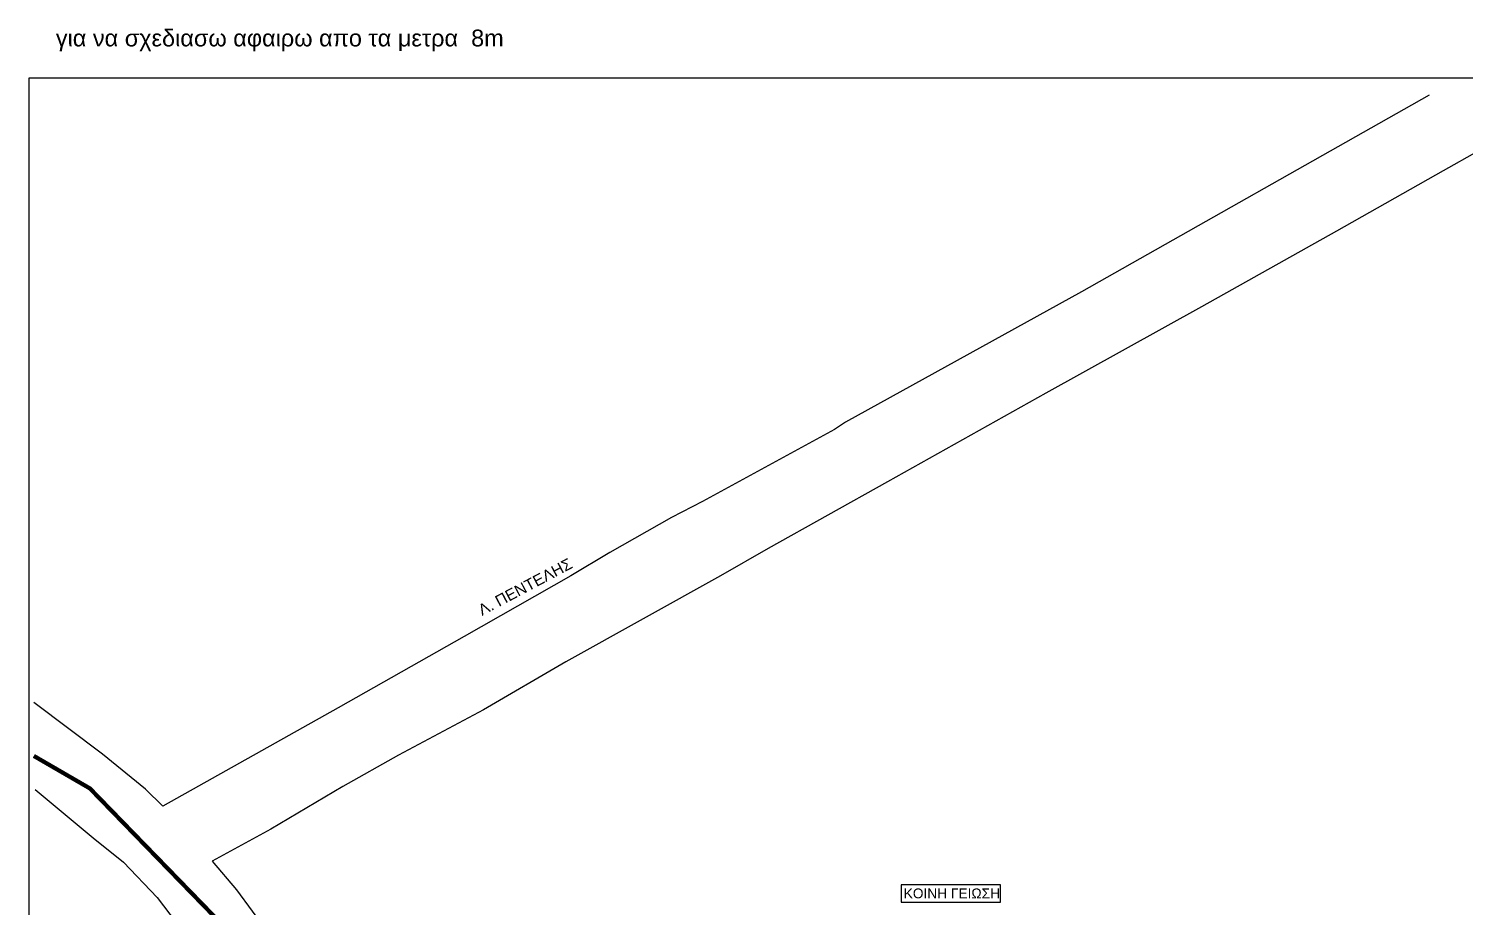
# Model space of a CAD drawing. Header units: millimetres. Extents: x 645 to 3057, y 900 to 1793.
# Drawn here: x 645 to 1158, y 1472 to 1786 of the extents above; entities that cross this region are included whole.
import ezdxf

# ---------------------------------------------------------------- set-up
doc = ezdxf.new("R2010")
doc.units = ezdxf.units.MM
doc.linetypes.add('ACAD_ISO04W100', pattern=[30, 24, -3, 0, -3])
doc.layers.add('Επιγραφές - Σχήματα', color=7, linetype='Continuous')
doc.layers.add('Υπόβαθρο ΔΕΗ', color=7, linetype='Continuous')
doc.styles.get("Standard").update_dxf_attribs({"font": 'arial.ttf'})

msp = doc.modelspace()

# ---------------------------------------------------------------- linework, layer by layer
at = {"layer": 'Επιγραφές - Σχήματα'}
msp.add_lwpolyline([(644.94827, 917.56325), (2950.19274, 916.21517), (2950.19274, 1768.24265), (644.94827, 1768.24265)], close=True, dxfattribs=at)
at = {"layer": 'Επιγραφές - Σχήματα', "color": 190}
msp.add_lwpolyline([(956.2167, 1474.12833), (991.72897, 1474.12833), (991.72897, 1480.30306), (956.2167, 1480.30306)], close=True, dxfattribs=at)
at = {"layer": 'Υπόβαθρο ΔΕΗ'}
for points in [[(1144.71046, 1762.11847), (1020.56584, 1691.95381), (936.34781, 1645.41025), (932.43664, 1642.80403), (885.3679, 1617.07482), (874.26797, 1611.40162), (852.27699, 1598.89108), (838.42064, 1590.59429), (800.27688, 1568.92646), (755.36718, 1543.41928), (692.81263, 1508.35129), (686.5684, 1514.40275), (671.21625, 1526.90055), (646.73268, 1545.32426)], [(1198.6954, 1762.72687), (1149.66703, 1735.13444), (1111.55345, 1713.5915), (1063.41658, 1686.57871), (1007.93269, 1655.8091), (951.3424, 1624.05756), (908.82668, 1600.33641), (891.83555, 1590.59429), (836.60262, 1559.83428), (807.19654, 1542.68024), (776.89768, 1526.56795), (756.97751, 1515.40972), (731.38014, 1500.11722), (710.38539, 1488.66573), (719.13414, 1478.47174), (730.32512, 1463.25167)], [(647.30126, 1514.34147), (667.8903, 1497.04406), (678.75041, 1488.29384), (690.75993, 1475.76159), (701.72569, 1461.3129)]]:
    msp.add_lwpolyline(points, dxfattribs=at)
at = {"layer": 'Υπόβαθρο ΔΕΗ', "color": 1, "linetype": 'ACAD_ISO04W100', "const_width": 1.5, "flags": 128}
msp.add_lwpolyline([(646.76591, 1526.26987), (666.76413, 1514.67982), (713.37154, 1466.68469), (740.59601, 1427.21133), (764.09259, 1381.56856), (768.59554, 1370.82378), (772.61206, 1359.93869), (779.03296, 1342.53751), (786.62972, 1314.78038), (790.74342, 1297.26243), (795.09138, 1282.4011), (801.98612, 1246.05548), (805.9319, 1223.73497), (816.30197, 1191.23119), (821.21456, 1174.11578), (828.57288, 1152.52207), (848.32876, 1123.05408), (872.94439, 1088.20903), (917.54265, 1034.53183), (953.46792, 989.92603), (996.44707, 941.42522), (1020.48686, 910.31982), (1026.49724, 902.96964)], dxfattribs=at)

# ---------------------------------------------------------------- texts
at = {"layer": 'Επιγραφές - Σχήματα', "ltscale": 10, "insert": (654.61924, 1785.53208), "char_height": 6, "width": 315.0360996, "attachment_point": 1}
msp.add_mtext('{\\C1;για να σχεδιασω αφαιρω απο τα μετρα  8m}', dxfattribs=at)
at = {"layer": 'Επιγραφές - Σχήματα', "insert": (804.82107, 1579.75418), "char_height": 4, "width": 69.9753744, "attachment_point": 1, "rotation": 27.9627345}
msp.add_mtext('Λ. ΠΕΝΤΕΛΗΣ', dxfattribs=at)
at = {"layer": 'Επιγραφές - Σχήματα', "color": 190, "insert": (957.17075, 1478.95597), "char_height": 3.5, "width": 35.1310908, "attachment_point": 1}
msp.add_mtext('KOINH ΓΕΙΩΣΗ', dxfattribs=at)

doc.saveas('drawing.dxf')
